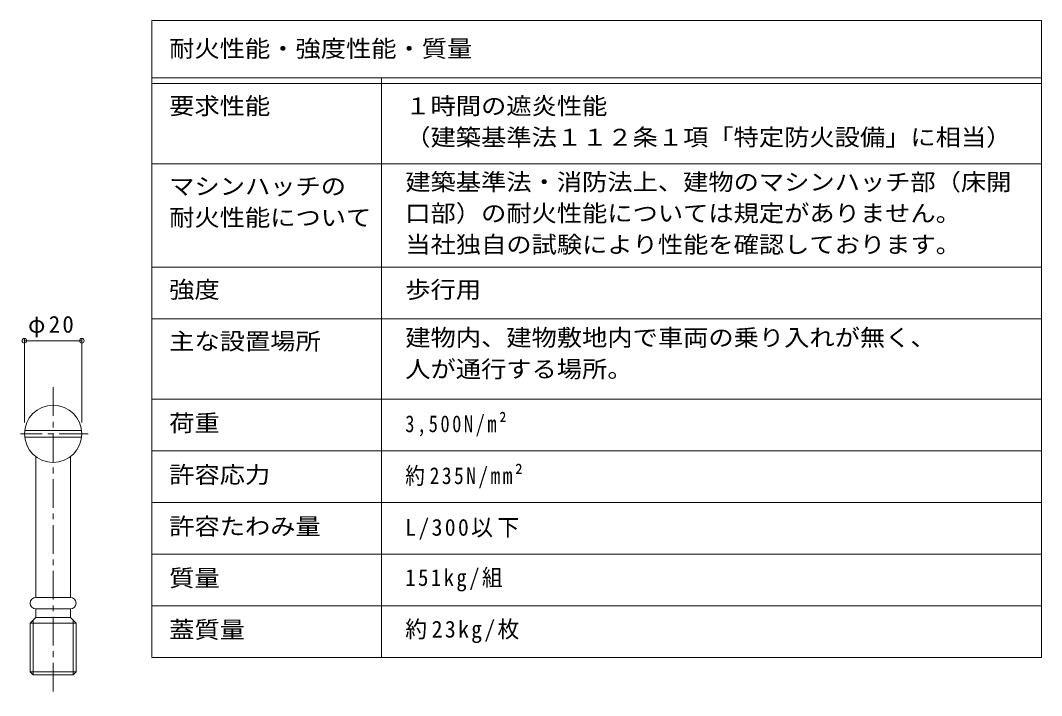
# Model space of a CAD drawing. Units: millimetres on the paper, enlarged 10 times, with parts at other scales. Extents: x -2452 to 2730, y -1962 to 1888.
# Drawn here: x 951 to 2730, y 712 to 1888 of the extents above; entities that cross this region are included whole.
import ezdxf
from ezdxf.enums import TextEntityAlignment as Align

# ---------------------------------------------------------------- set-up
doc = ezdxf.new("R2010")
doc.units = ezdxf.units.MM
doc.header["$LTSCALE"] = 10
doc.header["$PDMODE"] = 32
doc.header["$PDSIZE"] = 8
doc.linetypes.add('CHAIN1', pattern=[8, 5, -1, 1, -1])
for name, color, linetype, lineweight in [('D-5', 7, 'Continuous', 9), ('D-F', 7, 'Continuous', 9), ('F-5_F-5ﾚｲﾔ', 7, 'Continuous', 9), ('F-F_F-Fﾚｲﾔ', 2, 'Continuous', 9)]:
    doc.layers.add(name, color=color, linetype=linetype, lineweight=lineweight)
doc.styles.add('ＭＳ ゴシック', font='')
doc.styles.get('ＭＳ ゴシック').set_extended_font_data('MS Gothic')

msp = doc.modelspace()

# ---------------------------------------------------------------- linework, layer by layer
at = {"layer": 'D-5', "color": 3, "linetype": 'CHAIN1'}
for p, q in [((1007.65, 1249.1), (1007.65, 711.94)), ((1068.42, 1168.01), (950.67, 1168.01))]:
    msp.add_line(p, q, dxfattribs=at)
at = {"layer": 'D-5', "color": 3}
for p, q in [((957.98, 1173.76), (1057.32, 1173.76)), ((957.98, 1162.26), (1057.32, 1162.26)), ((977.65, 1128.01), (977.65, 883.01)), ((1037.65, 1128.01), (1037.65, 883.01)), ((977.65, 883.01), (1037.65, 883.01)), ((977.65, 863.01), (1037.65, 863.01)), ((977.65, 863.01), (977.65, 848.01)), ((1037.65, 863.01), (1037.65, 848.01)), ((967.65, 838.01), (977.65, 848.01)), ((967.65, 838.01), (967.65, 753.29)), ((972.65, 748.01), (972.65, 843.01)), ((977.65, 848.01), (1037.65, 848.01)), ((1047.65, 838.01), (1037.65, 848.01)), ((1042.65, 843.01), (1042.65, 748.01)), ((967.65, 753.29), (1047.65, 753.29)), ((967.65, 753.29), (972.65, 748.01)), ((1042.65, 748.01), (972.65, 748.01)), ((1042.65, 748.01), (1047.65, 753.29))]:
    msp.add_line(p, q, dxfattribs=at)
msp.add_lwpolyline([(967.65, 838.01), (1047.65, 838.01), (1047.65, 753.29)], dxfattribs=at)
msp.add_circle((1007.65, 1168.01), 50, dxfattribs=at)
for centre, start, end in [((977.65, 873.01), 90, 270), ((1037.65, 873.01), 270, 90)]:
    msp.add_arc(centre, 10, start, end, dxfattribs=at)
at = {"layer": 'D-F'}
for p, q in [((957.65, 1333.22), (957.65, 1188.01)), ((957.65, 1330.22), (1057.65, 1330.22)), ((1057.65, 1333.22), (1057.65, 1188.01))]:
    msp.add_line(p, q, dxfattribs=at)
for p in [(957.65, 1330.22), (1057.65, 1330.22)]:
    msp.add_point(p, dxfattribs=at)
at = {"layer": 'F-5_F-5ﾚｲﾔ'}
for p, q in [((2729.89, 1888.32), (2729.89, 778.32)), ((1179.89, 1458.32), (2729.89, 1458.32)), ((1179.89, 1368.32), (2729.89, 1368.32))]:
    msp.add_line(p, q, dxfattribs=at)
at = {"layer": 'F-F_F-Fﾚｲﾔ', "color": 7}
for p, q in [((1179.89, 1888.32), (2729.89, 1888.32)), ((1179.89, 1888.32), (1179.89, 778.32)), ((1179.89, 1788.32), (2729.89, 1788.32)), ((1579.89, 1788.32), (1579.89, 778.32)), ((1179.89, 1778.32), (2729.89, 1778.32)), ((1179.89, 1638.32), (2729.89, 1638.32)), ((1179.89, 1458.32), (2729.89, 1458.32)), ((1179.89, 1368.32), (2729.89, 1368.32)), ((1179.89, 1228.32), (2729.89, 1228.32)), ((1179.89, 1138.32), (2729.89, 1138.32)), ((2729.89, 1048.32), (1179.89, 1048.32)), ((2729.89, 958.32), (1179.89, 958.32)), ((2729.89, 868.32), (1179.89, 868.32)), ((2729.89, 778.32), (1179.89, 778.32))]:
    msp.add_line(p, q, dxfattribs=at)

# ---------------------------------------------------------------- texts
at = {"layer": 'D-F', "color": 2, "insert": (963.9, 1336.22), "char_height": 29.33, "attachment_point": 7, "style": 'ＭＳ ゴシック'}
msp.add_mtext('\\T1.19;φ20', dxfattribs=at)
at = {"layer": 'F-F_F-Fﾚｲﾔ', "style": 'ＭＳ ゴシック', "width": 1.1}
for s, p in [('耐火性能・強度性能・質量', (1209.89, 1815.75)), ('要求性能', (1209.89, 1715.82)), ('１時間の遮炎性能', (1621.23, 1715.82)), ('（建築基準法１１２条１項「特定防火設備」に相当）', (1621.23, 1661.34)), ('建築基準法・消防法上、建物のマシンハッチ部（床開', (1621.23, 1583.36)), ('マシンハッチの', (1209.89, 1575.82)), ('口部）の耐火性能については規定がありません。', (1621.23, 1528.88)), ('耐火性能について', (1209.89, 1521.34)), ('当社独自の試験により性能を確認しております。', (1621.23, 1474.39)), ('強度', (1209.89, 1395.82)), ('歩行用', (1621.23, 1395.82)), ('建物内、建物敷地内で車両の乗り入れが無く、', (1621.23, 1312.25)), ('主な設置場所', (1209.89, 1305.82)), ('人が通行する場所。', (1621.23, 1257.32)), ('荷重', (1209.89, 1163.32)), ('許容応力', (1209.89, 1073.32)), ('許容たわみ量', (1209.89, 983.32)), ('質量', (1209.89, 893.32)), ('蓋質量', (1209.89, 803.32))]:
    msp.add_text(s, height=29.33, dxfattribs=at).set_placement(p, align=Align.BOTTOM_LEFT)
at = {"layer": 'F-F_F-Fﾚｲﾔ', "char_height": 29.33, "attachment_point": 7, "style": 'ＭＳ ゴシック'}
for s, insert in [('\\T1.28;\\W0.8;3,500N/m²', (1621.23, 1163.32)), ('\\T1.25;\\W0.85;約235N/mm²', (1621.23, 1073.32)), ('\\T1.21;\\W0.95;L/300以下', (1621.23, 983.32)), ('\\T1.24;\\W0.9;151kg/組', (1621.23, 893.32)), ('\\T1.21;\\W0.95;約23kg/枚', (1621.23, 803.32))]:
    msp.add_mtext(s, dxfattribs=dict(at, insert=insert))

doc.saveas('drawing.dxf')
